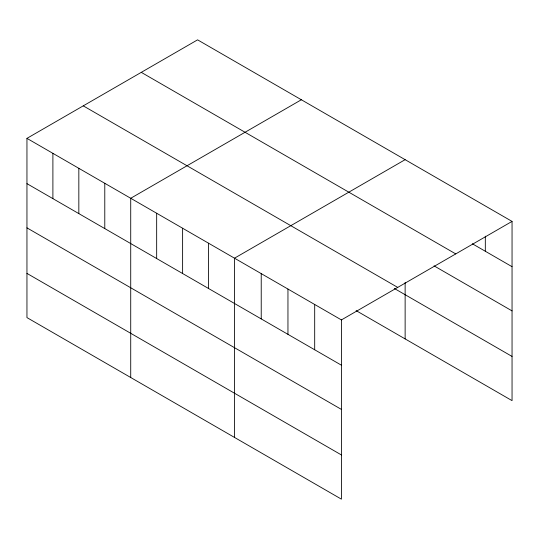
<?xml version="1.0" encoding="UTF-8"?>
<svg xmlns="http://www.w3.org/2000/svg" width="539" height="539" viewBox="0 0 539 539"><rect width="100%" height="100%" fill="white"/><g stroke="black" fill="none" stroke-linecap="round" stroke-linejoin="round"><path stroke-width="0.81" d="M26.95 138.361L341.416 319.917L341.416 499.154L26.95 317.599L26.95 138.361L197.584 39.846L512.05 221.401L512.05 400.639L356.131 310.619M301.362 99.755L130.721 198.271L130.721 377.516M405.133 159.672L234.499 258.188L234.499 437.425M341.416 319.917L512.05 221.401M472.319 243.749L512.05 266.69M141.279 72.354L455.738 253.909M434.03 265.848L512.05 310.895M83.262 105.853L397.721 287.408M394.326 288.466L512.05 356.434M26.95 183.651L341.416 365.206M26.95 227.856L341.416 409.411M26.95 273.394L341.416 454.95M485.322 236.163L485.322 251.255M405.133 282.51L405.133 338.91M314.688 304.481L314.688 349.771M287.954 289.052L287.954 334.342M261.226 273.617L261.226 318.906M208.553 243.21L208.553 288.5M182.613 228.233L182.613 273.522M156.667 213.255L156.667 258.545M104.782 183.294L104.782 228.583M78.835 168.316L78.835 213.606M52.896 153.339L52.896 198.628"/></g></svg>
